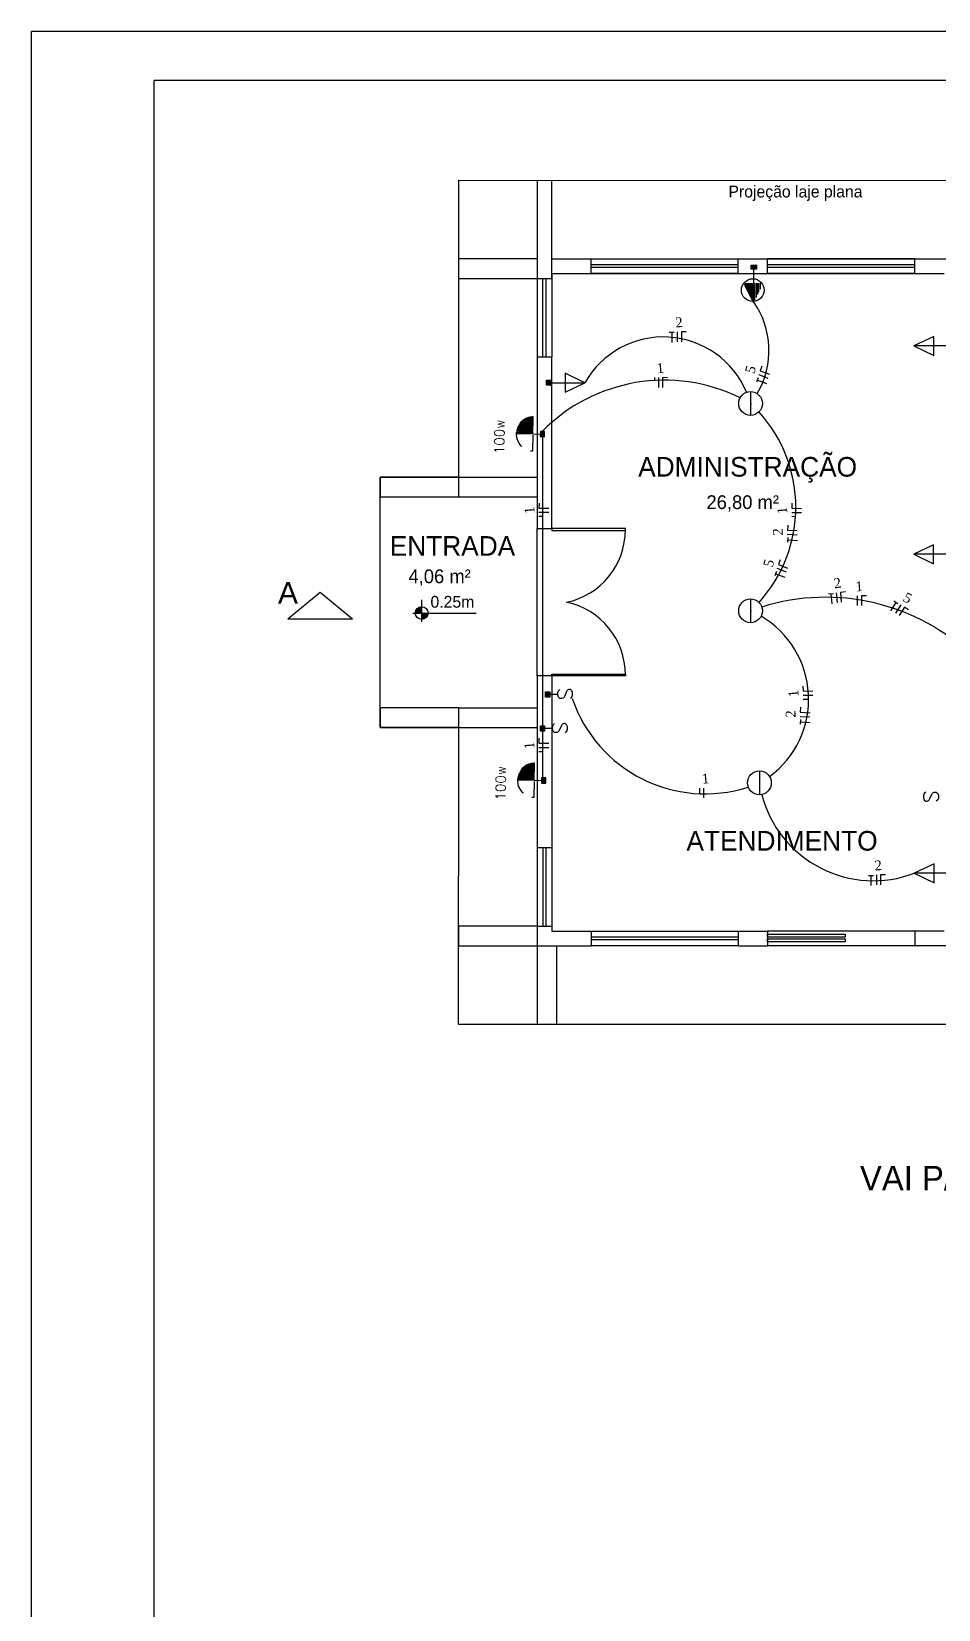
# Model space of a CAD drawing. Header units: inches. Extents: x 645122 to 645329, y 8794230 to 8794268.
# Drawn here: x 645183.82 to 645193.06, y 8794246.62 to 8794262.7 of the extents above; entities that cross this region are included whole.
import ezdxf

# ---------------------------------------------------------------- set-up
doc = ezdxf.new("R2010")
doc.units = ezdxf.units.IN
doc.header["$LTSCALE"] = 8
doc.header["$MEASUREMENT"] = 0
doc.linetypes.add('HIDDEN', pattern=[0.375, 0.25, -0.125])
for name, color, linetype in [('pena01', 8, 'Continuous'), ('pena02', 7, 'Continuous'), ('pena03', 2, 'Continuous'), ('pena1', 8, 'Continuous'), ('pena2', 7, 'Continuous'), ('pena3', 2, 'Continuous'), ('pena9', 6, 'Continuous')]:
    doc.layers.add(name, color=color, linetype=linetype)
doc.styles.add('ARIAL', font='arial.ttf', dxfattribs={"height": 36})
doc.styles.add('LÚ', font='arial.ttf')
doc.styles.add('rocha', font='times.ttf')
doc.styles.add('ROMANS', font='romans', dxfattribs={"height": 0.2})

msp = doc.modelspace()

# ---------------------------------------------------------------- hatches: boundary and pattern name
at = {"layer": 'pena03', "linetype": 'Continuous'}
h = msp.add_hatch(dxfattribs=at)
h.set_pattern_fill('ANSI31', color=256, scale=0.0402696111538563, angle=809.9999999999999, style=0)
h.set_pattern_definition([(134.9999999999998, (645165.1946360922, 8794270.959411867), (-0.0035593643903297, -0.0035593643903296), [])])
h.paths.add_polyline_path([(645191.1502719378, 8794260.27855578), (645191.1502719378, 8794260.32085337), (645191.2037737598, 8794260.32085337), (645191.2037737598, 8794260.27855578)])
at = {"layer": 'pena03', "linetype": 'HIDDEN', "ltscale": 0.08}
h = msp.add_hatch(dxfattribs=at)
h.set_pattern_fill('LINE', color=256, scale=0.09, angle=179.4861935368098, style=0)
h.set_pattern_definition([(359.4861935368098, (643919.0374136977, 8794297.09347317), (-0.0001008843109659, -0.0112495476511636), [])])
h.paths.add_polyline_path([(645188.9317674915, 8794258.773506127), (645188.930214882, 8794258.600375587), (645188.7570843436, 8794258.601928197, -0.4142135623732936)])
h = msp.add_hatch(dxfattribs=at)
h.set_pattern_fill('ANSI31', color=256, scale=0.04, angle=449.4861935368098, style=0)
h.set_pattern_definition([(134.4861935368098, (645178.6678976249, 8794284.501233125), (0.0035670966265859, 0.003503686866231), [])])
h.paths.add_polyline_path([(645189.0456184988, 8794258.625271605), (645189.0036057867, 8794258.625648368), (645189.0031292215, 8794258.572506888), (645189.0451419335, 8794258.572130123)])
h = msp.add_hatch(dxfattribs=at)
h.set_pattern_fill('LINE', color=256, scale=0.09, angle=179.4861935368098, style=0)
h.set_pattern_definition([(359.4861935368098, (643919.0505328444, 8794293.564569285), (-0.0001008843109659, -0.0112495476511636), [])])
h.paths.add_polyline_path([(645188.9448866383, 8794255.24460224), (645188.9433340285, 8794255.071471702), (645188.7702034903, 8794255.073024312, -0.4142135623732936)])
h = msp.add_hatch(dxfattribs=at)
h.set_pattern_fill('ANSI31', color=256, scale=0.04, angle=449.4861935368098, style=0)
h.set_pattern_definition([(134.4861935368098, (645178.6810167717, 8794280.972329238), (0.0035670966265859, 0.003503686866231), [])])
h.paths.add_polyline_path([(645189.0587376453, 8794255.096367717), (645189.0167249334, 8794255.096744483), (645189.0162483683, 8794255.043603), (645189.0582610802, 8794255.043226238)])
at = {"layer": 'pena1'}
h = msp.add_hatch(color=251, dxfattribs=at)
h.paths.add_polyline_path([(645187.7954275208, 8794256.83970161, 0.4142135623733651), (645187.7304583277, 8794256.774732415), (645187.7954275208, 8794256.774732415)])
h.paths.add_polyline_path([(645187.8603967159, 8794256.774732415), (645187.7954275208, 8794256.774732415), (645187.7954275208, 8794256.70976322, 0.4142135623730951)])
at = {"layer": 'pena3', "linetype": 'Continuous'}
h = msp.add_hatch(dxfattribs=at)
h.set_pattern_fill('ANSI31', color=256, scale=0.0402696111538563, angle=1260, style=0)
h.set_pattern_definition([(224.9999999999997, (645178.4290624281, 8794233.140092362), (0.0035593643903296, -0.0035593643903297), [])])
h.paths.add_polyline_path([(645189.1099185146, 8794259.095728206), (645189.0676209258, 8794259.095728206), (645189.0676209258, 8794259.149230028), (645189.1099185146, 8794259.149230028)])
at = {"layer": 'pena3'}
h = msp.add_hatch(dxfattribs=at)
h.set_pattern_fill('ANSI31', color=256, scale=0.0402696111538563, angle=900.069283302369, style=0)
h.set_pattern_definition([(225.069283302369, (645178.4499100522, 8794229.95045577), (0.0035636658478111, -0.0035550577282849), [])])
h.paths.add_polyline_path([(645189.0993722187, 8794255.918988159), (645189.05707466, 8794255.91893701), (645189.0570099644, 8794255.972438794), (645189.0993075232, 8794255.972489942)])
h = msp.add_hatch(dxfattribs=at)
h.set_pattern_fill('ANSI31', color=256, scale=0.0402696111538563, angle=900.069283302369, style=0)
h.set_pattern_definition([(225.069283302369, (645178.3974399376, 8794229.60280891), (0.0035636658478111, -0.0035550577282849), [])])
h.paths.add_polyline_path([(645189.0469021042, 8794255.571341299), (645189.0046045454, 8794255.57129015), (645189.0045398498, 8794255.624791933), (645189.0468374087, 8794255.624843081)])

# ---------------------------------------------------------------- linework, layer by layer
at = {"layer": 'pena01'}
for p, q in [((645189.0640707572, 8794255.91894547), (645189.0640707572, 8794255.972447332)), ((645189.0116006426, 8794255.57129861), (645189.0116006426, 8794255.624800472))]:
    msp.add_line(p, q, dxfattribs=at)
at = {"layer": 'pena02'}
for centre in [(645189.7725797632, 8794254.86150299), (645189.7725797632, 8794252.749049807), (645189.8626145187, 8794250.996162757)]:
    msp.add_arc(centre, 4.274286813472029, 71.1528584487862, 71.27884157042656, dxfattribs=at)
at = {"layer": 'pena03'}
for p, q in [((645191.1502719378, 8794260.32085337), (645191.2037737598, 8794260.32085337)), ((645191.1502719378, 8794260.27855578), (645191.1502719378, 8794260.32085337)), ((645191.2037737598, 8794260.27855578), (645191.1502719378, 8794260.27855578)), ((645191.173468892, 8794260.280308412), (645191.173468892, 8794260.280308412)), ((645191.173468892, 8794260.280308412), (645191.173468892, 8794259.936813716)), ((645191.2037737598, 8794260.32085337), (645191.2037737598, 8794260.27855578)), ((645191.0770143946, 8794260.137021398), (645191.1736614616, 8794259.935673343)), ((645191.0942700622, 8794260.137021398), (645191.0942700622, 8794260.100144997)), ((645191.1055840445, 8794260.137021398), (645191.1055840445, 8794260.07670632)), ((645191.1206699894, 8794260.137021398), (645191.1206699894, 8794260.045453437)), ((645191.1332406593, 8794260.137021398), (645191.1332406593, 8794260.019411337)), ((645191.1470689648, 8794260.137021398), (645191.1470689648, 8794259.990763843)), ((645191.160897272, 8794260.137021398), (645191.160897272, 8794259.962116351)), ((645191.18604051, 8794260.137021398), (645191.18604051, 8794259.962116351)), ((645191.1998688172, 8794260.137021398), (645191.1998688172, 8794259.990763843)), ((645191.2136971247, 8794260.137021398), (645191.2136971247, 8794260.019411337)), ((645191.2262677947, 8794260.137021398), (645191.2262677947, 8794260.045453437)), ((645191.2413537378, 8794260.137021398), (645191.2413537378, 8794260.07670632)), ((645191.1736614616, 8794259.935673343), (645191.1736614616, 8794259.935673343))]:
    msp.add_line(p, q, dxfattribs=at)
at = {"layer": 'pena03', "linetype": 'HIDDEN', "ltscale": 0.08}
for p, q in [((645188.9286622722, 8794258.42724505), (645188.9317674915, 8794258.773506127)), ((645188.930214882, 8794258.600375587), (645188.7570843436, 8794258.601928197)), ((645188.930214882, 8794258.600375587), (645189.0460618958, 8794258.59933669)), ((645189.0036057867, 8794258.625648368), (645189.0031292215, 8794258.572506888)), ((645189.0031292215, 8794258.572506888), (645189.0451419335, 8794258.572130123)), ((645189.0456184988, 8794258.625271605), (645189.0036057867, 8794258.625648368)), ((645189.0451419335, 8794258.572130123), (645189.0456184988, 8794258.625271605)), ((645188.9417814189, 8794254.898341162), (645188.9448866383, 8794255.24460224)), ((645188.9433340285, 8794255.071471702), (645188.7702034903, 8794255.073024312)), ((645188.9433340285, 8794255.071471702), (645189.0591810425, 8794255.070432803)), ((645189.0167249334, 8794255.096744483), (645189.0162483683, 8794255.043603)), ((645189.0162483683, 8794255.043603), (645189.0582610802, 8794255.043226238)), ((645189.0587376453, 8794255.096367717), (645189.0167249334, 8794255.096744483)), ((645189.0582610802, 8794255.043226238), (645189.0587376453, 8794255.096367717))]:
    msp.add_line(p, q, dxfattribs=at)
for centre in [(645188.930214882, 8794258.600375587), (645188.9433340285, 8794255.071471702)]:
    msp.add_arc(centre, 0.1731375, 89.4861935204693, 269.4861935204693, dxfattribs=at)
at = {"layer": 'pena1'}
for p, q in [((645183.8223477689, 8794230.79170519), (645183.8223477689, 8794262.699568333)), ((645227.0357571045, 8794262.699568333), (645183.8223477689, 8794262.699568333)), ((645191.0671046698, 8794260.230853444), (645191.0671046698, 8794260.230853444))]:
    msp.add_line(p, q, dxfattribs=at)
at = {"layer": 'pena1', "color": 251, "extrusion": (0.04306362430468189, 7.886239999999999e-11, 0.9990723318467714)}
for p, q in [((645189.5198961535, 8794260.385288207, 172.2072111824527), (645191.0185046509, 8794260.385425134, 172.1426157460082)), ((645189.5198961525, 8794260.384937493, 172.2072111824527), (645189.5199011154, 8794260.384937493, 172.2072109685978)), ((645189.519901624, 8794260.295288203, 172.2072109466535), (645189.5198961532, 8794260.295288203, 172.2072111825109)), ((645191.01850465, 8794260.295697775, 172.1426157461246), (645189.5198987608, 8794260.295638917, 172.2072110701119)), ((645189.5199016265, 8794260.325288208, 172.2072109466535), (645191.0185046496, 8794260.325425137, 172.1426157460664)), ((645191.3182318225, 8794260.295425136, 172.1296964228968), (645191.318226348, 8794260.295425134, 172.1296966587542)), ((645192.8168348465, 8794260.385288203, 172.0651012223679), (645191.3182263504, 8794260.385288207, 172.1296966587542)), ((645191.3182263512, 8794260.385074422, 172.1296966587542), (645192.8168348465, 8794260.385211352, 172.0651012223679)), ((645191.3182263512, 8794260.385074422, 172.1296966587542), (645191.3182313124, 8794260.385074422, 172.1296964448993)), ((645192.8168348478, 8794260.295483993, 172.0651012223679), (645191.31822896, 8794260.295425134, 172.129696546297)), ((645191.3182318228, 8794260.325074423, 172.1296964228968), (645192.816834847, 8794260.325211357, 172.0651012223679)), ((645188.9704063672, 8794260.185288206, 172.2308961759554), (645189.1202672181, 8794260.185288206, 172.2244366322993)), ((645188.9704063672, 8794260.185288206, 172.2308961759554), (645188.9704793311, 8794259.385288205, 172.2308930310537)), ((645189.0303507053, 8794259.385288207, 172.2283123586676), (645189.0303193408, 8794260.185288206, 172.2283137104241)), ((645189.0599775278, 8794260.185288206, 172.2270353356143), (645189.0600504879, 8794259.385288205, 172.2270321907708)), ((645189.1199218682, 8794260.185288206, 172.2244515182683), (645189.1199948279, 8794259.385288205, 172.2244483734248)), ((645189.1202672179, 8794260.235288206, 172.2244366322411), (645189.5198961521, 8794260.235288205, 172.2072111825691)), ((645189.1202672179, 8794260.235288206, 172.2244366322411), (645189.5198961521, 8794260.235288205, 172.2072111825691)), ((645189.5198961521, 8794260.235288205, 172.2072111825691), (645191.0185046495, 8794260.23515127, 172.1426157461246)), ((645191.0185046486, 8794260.235697778, 172.1426157460664), (645189.5199011159, 8794260.235638918, 172.2072109685978)), ((645191.01850465, 8794260.2352882, 172.1426157460664), (645191.3182263506, 8794260.235288205, 172.1296966588124)), ((645191.01850465, 8794260.2352882, 172.1426157460664), (645191.3182263506, 8794260.235288205, 172.1296966588124)), ((645191.3182263488, 8794260.235425137, 172.1296966588124), (645192.8168348467, 8794260.2352882, 172.0651012223097)), ((645192.8168348478, 8794260.235483998, 172.0651012224843), (645191.3182313117, 8794260.235425137, 172.1296964448993)), ((645192.8168348467, 8794260.2352882, 172.0651012223097), (645193.1165565465, 8794260.235288197, 172.052182135039)), ((645188.9704063687, 8794259.385288205, 172.2308961760718), (645189.1202672176, 8794259.385288205, 172.2244366323575)), ((645188.1711485039, 8794258.160288207, 172.2653470755904), (645188.1711485004, 8794257.960288208, 172.2653470755904)), ((645188.9704063619, 8794256.135288207, 172.2308961764793), (645188.9704063643, 8794257.635288207, 172.2308961763046)), ((645188.1711484957, 8794255.810288208, 172.2653470759396), (645188.1711484971, 8794255.610288208, 172.2653470759978)), ((645188.9706787489, 8794254.385288207, 172.2308844357612), (645189.1205395972, 8794254.385288207, 172.2244248922216)), ((645188.9706787489, 8794254.385288207, 172.2308844357612), (645188.9707517104, 8794253.58528821, 172.2308812909177)), ((645189.0306230867, 8794253.585288208, 172.2283006185316), (645189.0305917222, 8794254.385288207, 172.2283019703463)), ((645189.0602499075, 8794254.385288207, 172.2270235954784), (645189.0603228672, 8794253.585288208, 172.2270204505766)), ((645189.1201942479, 8794254.385288207, 172.2244397781324), (645189.1202672077, 8794253.585288206, 172.2244366332306)), ((645188.9704063588, 8794253.58528821, 172.2308961770031), (645189.1202672077, 8794253.585288206, 172.2244366332306)), ((645189.51989614, 8794253.535288207, 172.2072111835587), (645191.0185046375, 8794253.535425134, 172.1426157471142)), ((645191.018504636, 8794253.445697777, 172.1426157471142), (645189.5198987509, 8794253.445638916, 172.2072110710433)), ((645191.0185046371, 8794253.385697778, 172.1426157471142), (645189.5199011044, 8794253.385638917, 172.2072109695873)), ((645189.5199016131, 8794253.475288209, 172.2072109477012), (645191.0185046382, 8794253.475425137, 172.142615747056)), ((645192.8168348349, 8794253.385288201, 172.0651012233575), (645191.3182263371, 8794253.385288203, 172.129696659802)), ((645192.8168348359, 8794253.385560844, 172.0651012234157), (645191.3182313011, 8794253.385501985, 172.129696445947))]:
    msp.add_line(p, q, dxfattribs=at)
at = {"layer": 'pena1', "color": 251, "ltscale": 0.2}
for p, q in [((645186.4324988865, 8794256.717938827), (645186.7621140827, 8794256.987454696)), ((645186.7621140827, 8794256.987454696), (645187.0917292808, 8794256.717938827)), ((645186.4324988865, 8794256.717938827), (645187.0917292808, 8794256.717938827))]:
    msp.add_line(p, q, dxfattribs=at)
at = {"layer": 'pena1', "color": 251}
for p, q in [((645187.7954275208, 8794256.686928175, 172.339586240435), (645187.7954275208, 8794256.910452077, 172.339586240435)), ((645187.7042752831, 8794256.774732415, 172.339586240435), (645188.3499064493, 8794256.774732415, 172.339586240435))]:
    msp.add_line(p, q, dxfattribs=at)
at = {"layer": 'pena1', "color": 251, "ltscale": 0.1, "extrusion": (0.0244302756830775, -0.0111478535074713, 0.9996393784721692), "elevation": -82102.71141539195}
msp.add_lwpolyline([(8268497.08247478, 3062737.579617049), (8268499.834497939, 3062738.834948244), (8268499.502355832, 3062739.562587788), (8268501.822439737, 3062740.621275752), (8268502.153906208, 3062739.892942827), (8268504.906408347, 3062741.148492508), (8268509.778749921, 3062730.458552301), (8268501.953354242, 3062726.895460203), (8268497.080254298, 3062737.578604177)], dxfattribs=at)
at = {"layer": 'pena1', "color": 251, "extrusion": (0.04306362430468189, 7.886239999999999e-11, 0.9990723318467714)}
for points, elevation in [([(8794261.182799734, -644583.0483490631), (8794260.18410668, -644583.0483490642)], 27956.24724369919), ([(8794260.184106678, -644583.1983490655), (8794261.182754943, -644583.198349021)], 27956.2472436991), ([(8794260.38410668, -644583.0483490642), (8794260.384106688, -644582.2483490664), (8794260.184106683, -644582.24834906), (8794260.18410668, -644583.0483490643)], 27956.24724369926), ([(8794260.38410668, -644583.198349057), (8794260.384106677, -644583.5983490614)], 27956.24724369918), ([(8794260.234106684, -644583.5983490666), (8794260.384106677, -644583.5983490614)], 27956.24724369918), ([(8794260.384106666, -644585.0983490661), (8794260.384106671, -644585.3983490614)], 27956.24724369944), ([(8794260.384106666, -644585.0983490661), (8794260.384106671, -644585.3983490614)], 27956.24724369944), ([(8794260.234106667, -644585.0983490665), (8794260.384106666, -644585.0983490656)], 27956.24724369921), ([(8794260.23410667, -644585.3983490643), (8794260.384106671, -644585.3983490614)], 27956.24724369944), ([(8794260.384106668, -644586.8983490632), (8794260.383892877, -644588.9983490785), (8794260.234106641, -644588.9983490786)], 27956.24724369918), ([(8794260.234106665, -644586.8983490653), (8794260.384106668, -644586.8983490635)], 27956.24724369923), ([(8794260.234106682, -644583.1983490633), (8794260.184106678, -644583.1983490657)], 27956.24724369937), ([(8794260.234106667, -644585.0983490668), (8794260.23410667, -644585.3983490642)], 27956.24724369939), ([(8794259.384106679, -644583.0483490621), (8794257.634106677, -644583.0483490565), (8794257.634106684, -644583.1983490497), (8794259.384106673, -644583.1983490611)], 27956.24724369924), ([(8794258.159106683, -644582.2483490586), (8794258.159106683, -644581.4483490576), (8794257.959106682, -644581.4483490558), (8794257.959106686, -644582.248349064)], 27956.24724369945), ([(8794256.134106683, -644583.1983490484), (8794256.134106677, -644583.0483490491), (8794254.384106677, -644583.0483490444)], 27956.24724369927), ([(8794256.134106683, -644583.1983490482), (8794254.384106677, -644583.1983490426)], 27956.24724369921), ([(8794255.809106681, -644582.2483490494), (8794255.809106685, -644581.4483490505), (8794255.609106693, -644581.4483490464), (8794255.60910669, -644582.248349045)], 27956.24724369917), ([(8794253.584106682, -644583.0483490421), (8794253.584106687, -644582.2483490363), (8794253.384106688, -644582.248349036), (8794253.38410668, -644583.048349036)], 27956.24724369931), ([(8794253.584106682, -644583.0483490421), (8794253.38410668, -644583.048349036)], 27956.24724369931), ([(8794253.584106682, -644583.198349042), (8794253.534106685, -644583.1983490402)], 27956.24724369938), ([(8794253.534106685, -644583.1983490397), (8794253.534106681, -644583.5983490382)], 27956.24724369913), ([(8794253.534106681, -644583.5983490386), (8794253.384106683, -644583.5983490397)], 27956.24724369943), ([(8794253.534106672, -644585.0983490349), (8794253.534106664, -644585.398349037)], 27956.24724369915), ([(8794253.534106672, -644585.0983490353), (8794253.38410667, -644585.0983490349)], 27956.24724369931), ([(8794253.534106664, -644585.3983490373), (8794253.38410667, -644585.3983490369)], 27956.24724369932), ([(8794253.534106664, -644587.1983490421), (8794253.534106662, -644586.8983490374)], 27956.24724369897), ([(8794253.534106662, -644586.8983490374), (8794253.384106668, -644586.8983490418)], 27956.2472436991), ([(8794253.38410668, -644583.0483490364), (8794253.384106683, -644583.5983490397)], 27956.24724369943), ([(8794253.384106677, -644583.0483490373), (8794252.584106678, -644583.0483490403), (8794252.584106676, -644583.248349033), (8794253.38410668, -644583.2483490427)], 27956.24724369922), ([(8794253.38410667, -644585.0983490349), (8794253.38410667, -644585.3983490369)], 27956.24724369932), ([(8794253.384106655, -644588.9983490374), (8794253.384106668, -644586.8983490418)], 27956.2472436991)]:
    msp.add_lwpolyline(points, dxfattribs=dict(at, elevation=elevation))
at = {"layer": 'pena1', "color": 251, "elevation": 172.2653470761397}
msp.add_lwpolyline([(645188.1711484792, 8794260.385288218), (645188.1711484729, 8794260.185288217)], dxfattribs=at)
at = {"layer": 'pena1', "color": 251, "ltscale": 0.1, "extrusion": (0.04306362430468189, 7.886239999999999e-11, 0.9990723318467714)}
for points, elevation in [([(8794258.159106683, -644582.2483490586), (8794258.159106683, -644583.048349055)], 27956.24724369926), ([(8794257.959106686, -644582.2483490623), (8794257.959106678, -644583.0483490587)], 27956.24724369942), ([(8794255.809106681, -644582.2483490497), (8794255.809106678, -644583.0483490512)], 27956.24724369933), ([(8794255.60910669, -644582.2483490458), (8794255.60910668, -644583.0483490516)], 27956.24724369941)]:
    msp.add_lwpolyline(points, dxfattribs=dict(at, elevation=elevation))
at = {"layer": 'pena1', "color": 251, "extrusion": (0.04306362430468189, 7.886239999999999e-11, 0.9990723318467714)}
for points, elevation in [([(8794257.615217427, -644583.9483490495), (8794257.63410667, -644583.9483490565), (8794257.634106684, -644583.1983490497), (8794257.615217434, -644583.1983490593)], 27956.24724369929), ([(8794256.152995924, -644583.9483490486), (8794256.134106673, -644583.9483490513), (8794256.134106683, -644583.1983490484), (8794256.152995927, -644583.1983490475)], 27956.24724369925)]:
    msp.add_lwpolyline(points, close=True, dxfattribs=dict(at, elevation=elevation))
at = {"layer": 'pena1', "elevation": 172.0651012241906}
msp.add_lwpolyline([(645192.8168348079, 8794253.535288204), (645191.3182263101, 8794253.535288205)], dxfattribs=at)
at = {"layer": 'pena1', "color": 251, "elevation": 172.1296966610333}
for points in [[(645191.318226309, 8794253.503059303), (645192.1084864584, 8794253.503059303), (645192.1084864584, 8794253.473441048), (645191.318226309, 8794253.473441048)], [(645191.318226309, 8794253.456544288), (645192.1084864584, 8794253.456544288), (645192.1084864584, 8794253.426926032), (645191.318226309, 8794253.426926032)]]:
    msp.add_lwpolyline(points, close=True, dxfattribs=at)
at = {"layer": 'pena1', "color": 251}
msp.add_circle((645187.7954275208, 8794256.774732415, 172.339586240435), 0.0649691947888424, dxfattribs=at)
at = {"layer": 'pena1', "color": 251, "extrusion": (0.04306362430468189, 7.886239999999999e-11, 0.9990723318467714)}
for centre, radius, start, end in [((8794257.619939743, -644583.1975557246, 27956.24724369934), 0.7508081800558416, 191.4625903560449, 270.3603719097464), ((8794256.148273619, -644583.1975557151, 27956.24724369929), 0.750808182616928, 269.6396276671575, 348.537409289974)]:
    msp.add_arc(centre, radius, start, end, dxfattribs=at)
at = {"layer": 'pena2'}
for p, q in [((645190.3663514561, 8794259.632146267), (645190.3163514981, 8794259.632083718)), ((645190.3414551286, 8794259.632248312), (645190.3415802331, 8794259.532248393)), ((645190.3973087786, 8794259.639917973), (645190.3974338813, 8794259.539918052)), ((645190.4898046874, 8794259.64003369), (645190.4398047279, 8794259.639971137)), ((645190.4398047279, 8794259.639971137), (645190.4399298342, 8794259.539971214)), ((645190.1664699825, 8794259.173463913), (645190.1664508681, 8794259.144593697)), ((645190.2064699735, 8794259.17343743), (645190.2064037658, 8794259.07343745)), ((645190.2489659488, 8794259.173409294), (645190.248899743, 8794259.073409317)), ((645190.2989659404, 8794259.17337619), (645190.2489659488, 8794259.173409294)), ((645191.2228950447, 8794259.172691142), (645191.2046624963, 8794259.12613393)), ((645191.2136926075, 8794259.149557777), (645191.3068070337, 8794259.113092676)), ((645191.2269866877, 8794259.20434574), (645191.3201011122, 8794259.16788064)), ((645191.2607154382, 8794259.290472846), (645191.2424828913, 8794259.243915634)), ((645191.2424828913, 8794259.243915634), (645191.3355973214, 8794259.207450535)), ((645188.9901659384, 8794257.89516263), (645188.9898309325, 8794257.845163753)), ((645191.5649510114, 8794257.89312451), (645191.5642597968, 8794257.843129285)), ((645188.9892782014, 8794257.76266962), (645189.0304063647, 8794257.762394052)), ((645188.9895462047, 8794257.80266872), (645189.0895439617, 8794257.801998712)), ((645188.9898309325, 8794257.845163753), (645189.0898286875, 8794257.844493747)), ((645191.5631193495, 8794257.760641182), (645191.6022424656, 8794257.760100283)), ((645191.5636723203, 8794257.80063736), (645191.6636627647, 8794257.799254933)), ((645191.5642597968, 8794257.843129285), (645191.6642502411, 8794257.841746857)), ((645191.5182390193, 8794257.57802566), (645191.6180750808, 8794257.572301973)), ((645191.5235331982, 8794257.670370007), (645191.5206713557, 8794257.620451977)), ((645191.5206713557, 8794257.620451977), (645191.6205074207, 8794257.614728292)), ((645191.5241868572, 8794257.546666797), (645191.5213250128, 8794257.496748766)), ((645191.5226289047, 8794257.521819053), (645191.6224649661, 8794257.516095368)), ((645191.4129375736, 8794257.231044633), (645191.5060519981, 8794257.194579532)), ((645191.446666324, 8794257.317171738), (645191.4284337774, 8794257.270614527)), ((645191.4284337774, 8794257.270614527), (645191.5215482074, 8794257.234149426)), ((645191.4088459308, 8794257.199390035), (645191.3906133822, 8794257.152832823)), ((645191.3996434932, 8794257.176256672), (645191.4927579197, 8794257.13979157)), ((645191.987278856, 8794256.972402457), (645191.9374390036, 8794256.968403792)), ((645191.962451765, 8794256.970544193), (645191.9704490897, 8794256.870864492)), ((645192.0175282559, 8794256.98258719), (645192.0255255825, 8794256.88290749)), ((645192.1097279764, 8794256.989984395), (645192.0598881257, 8794256.985985732)), ((645192.0598881257, 8794256.985985732), (645192.0678854524, 8794256.88630603)), ((645192.2312383681, 8794256.9508682), (645192.2311721604, 8794256.850868223)), ((645192.2737343435, 8794256.950840065), (645192.2736681375, 8794256.850840088)), ((645192.3237343348, 8794256.95080696), (645192.2737343435, 8794256.950840065)), ((645192.6453844118, 8794256.867945317), (645192.6033693481, 8794256.895051297)), ((645192.6245363274, 8794256.881553944), (645192.5703243617, 8794256.797523813)), ((645192.6755982343, 8794256.85765551), (645192.6213862714, 8794256.773625383)), ((645192.7113076675, 8794256.834617604), (645192.6570957017, 8794256.75058747)), ((645192.7533227311, 8794256.807511624), (645192.7113076675, 8794256.834617604)), ((645191.6780780703, 8794256.030464072), (645191.6786201989, 8794255.980467008)), ((645191.6786201989, 8794255.980467008), (645191.7786143217, 8794255.981551271)), ((645191.6790809669, 8794255.937973524), (645191.77907509, 8794255.939057784)), ((645191.653335055, 8794255.815328967), (645191.6504732125, 8794255.765410937)), ((645191.6795146704, 8794255.897975877), (645191.7355876338, 8794255.898583887)), ((645191.6480408761, 8794255.72298462), (645191.7478769377, 8794255.717260933)), ((645191.6504732125, 8794255.765410937), (645191.7503092778, 8794255.759687252)), ((645191.653988714, 8794255.691625755), (645191.6511268696, 8794255.641707726)), ((645191.6524307614, 8794255.666778013), (645191.7522668228, 8794255.661054324)), ((645188.9889205114, 8794255.498930125), (645188.9885855053, 8794255.448931245)), ((645188.9885855053, 8794255.448931245), (645189.0885832604, 8794255.448261239)), ((645188.9880327744, 8794255.366437113), (645189.0291609378, 8794255.366161548)), ((645188.9883007776, 8794255.406436214), (645189.0882985345, 8794255.405766206)), ((645190.6259832296, 8794254.991885401), (645190.6259454165, 8794254.934772842)), ((645190.6659832208, 8794254.991858918), (645190.6659170131, 8794254.89185894)), ((645192.3946976437, 8794254.09940174), (645192.3446979914, 8794254.099216104)), ((645192.3698011412, 8794254.099442497), (645192.3701724204, 8794253.999443188)), ((645192.4256357383, 8794254.107249632), (645192.4260070175, 8794254.007250322)), ((645192.5181310847, 8794254.107593048), (645192.4681314323, 8794254.107407412)), ((645192.4681314323, 8794254.107407412), (645192.4685027115, 8794254.007408097))]:
    msp.add_line(p, q, dxfattribs=at)
at = {"layer": 'pena2', "extrusion": (0.04306362430468189, 7.886239999999999e-11, 0.9990723318467714)}
msp.add_line((645189.0304063606, 8794255.095735213, 172.2308961766002), (645189.030406366, 8794258.57217876, 172.2308961761956), dxfattribs=at)
at = {"layer": 'pena2'}
for centre, radius, start, end in [((645190.4598441496, 8794259.449117528), 0.8716298122086353, 329.7966303234674, 35.04267854254791), ((645190.2569151293, 8794258.66795905), 0.9198694639152436, 22.85300373336153, 150.5051163492943), ((645190.2657423228, 8794257.404854964), 1.742569840096196, 63.72071051724971, 135.5445469231887), ((645190.1643497357, 8794257.853418455), 1.440917688200291, 317.7119567950879, 42.34935111464956), ((645191.9083984428, 8794254.769944599), 2.166407915499505, 45.90474676991935, 107.4321946779015), ((645190.7569248081, 8794255.898530502), 0.9786628271940176, 306.3445467062385, 59.59932088983003), ((645190.6829938275, 8794256.36313812), 1.429504071655474, 198.6784525804404, 287.8484839727448), ((645192.3941446786, 8794255.221013006), 1.173029537566286, 194.5361488513309, 290.8112449550419)]:
    msp.add_arc(centre, radius, start, end, dxfattribs=at)
at = {"layer": 'pena3'}
for p, q in [((645193.00966993, 8794259.593129003), (645192.8083218731, 8794259.496481936)), ((645192.8083218731, 8794259.496481936), (645193.00966993, 8794259.39983487)), ((645192.8083218731, 8794259.496481936), (645192.8083218731, 8794259.496481936)), ((645193.1529569424, 8794259.496674506), (645192.8094622458, 8794259.496674506)), ((645193.00966993, 8794259.39983487), (645193.00966993, 8794259.593129003)), ((645189.0676209258, 8794259.095728206), (645189.0676209258, 8794259.149230028)), ((645189.0676209258, 8794259.149230028), (645189.1099185146, 8794259.149230028)), ((645189.1099185146, 8794259.149230028), (645189.1099185146, 8794259.095728206)), ((645189.4566622435, 8794259.121045522), (645189.2553141864, 8794259.21769259)), ((645189.2553141864, 8794259.21769259), (645189.2553141864, 8794259.024398455)), ((645189.1099185146, 8794259.095728206), (645189.0676209258, 8794259.095728206)), ((645189.1120271742, 8794259.120852953), (645189.4555218706, 8794259.120852953)), ((645189.1120271742, 8794259.120852953), (645189.1120271742, 8794259.120852953)), ((645189.2553141864, 8794259.024398455), (645189.4566622435, 8794259.121045522)), ((645189.4566622435, 8794259.121045522), (645189.4566622435, 8794259.121045522)), ((645191.1444666539, 8794259.031957245), (645191.1444666539, 8794258.789501172)), ((645193.0086279062, 8794257.47088283), (645192.8072798491, 8794257.374235762)), ((645192.8072798491, 8794257.374235762), (645193.0086279062, 8794257.277588697)), ((645192.8072798491, 8794257.374235762), (645192.8072798491, 8794257.374235762)), ((645193.1519149184, 8794257.374428332), (645192.8084202219, 8794257.374428332)), ((645193.0086279062, 8794257.277588697), (645193.0086279062, 8794257.47088283)), ((645191.1444666539, 8794256.91950406), (645191.1444666539, 8794256.677047988)), ((645189.0570099644, 8794255.972438794), (645189.0993075232, 8794255.972489942)), ((645189.05707466, 8794255.91893701), (645189.0570099644, 8794255.972438794)), ((645189.0993075232, 8794255.972489942), (645189.0993722187, 8794255.918988159)), ((645189.1798790345, 8794255.945836438), (645189.099339871, 8794255.94573905)), ((645189.0993722187, 8794255.918988159), (645189.05707466, 8794255.91893701)), ((645189.0045398498, 8794255.624791933), (645189.0468374087, 8794255.624843081)), ((645189.0046045454, 8794255.57129015), (645189.0045398498, 8794255.624791933)), ((645189.0468374087, 8794255.624843081), (645189.0469021042, 8794255.571341299)), ((645189.0469021042, 8794255.571341299), (645189.0046045454, 8794255.57129015)), ((645189.12740892, 8794255.59818958), (645189.0468697564, 8794255.59809219)), ((645191.2345014096, 8794255.166617012), (645191.2345014096, 8794254.924160937)), ((645193.0126600858, 8794254.220971147), (645192.8113120288, 8794254.12432408)), ((645193.0126600858, 8794254.027677013), (645193.0126600858, 8794254.220971147)), ((645192.8113120288, 8794254.12432408), (645193.0126600858, 8794254.027677013)), ((645192.8113120288, 8794254.12432408), (645192.8113120288, 8794254.12432408)), ((645193.1559470982, 8794254.12451665), (645192.8124524016, 8794254.12451665))]:
    msp.add_line(p, q, dxfattribs=at)
for centre, radius in [((645191.1668217706, 8794260.065314872), 0.1159100718429942), ((645191.1444666539, 8794258.910729207), 0.1212280355651115), ((645191.1444666539, 8794256.798276022), 0.1212280355651115), ((645191.2345014096, 8794255.045388974), 0.1212280355651115)]:
    msp.add_circle(centre, radius, dxfattribs=at)
at = {"layer": 'pena9'}
for p in [(645185.0723477689, 8794231.29170519), (645226.5357571045, 8794262.199568333)]:
    msp.add_line(p, (645185.0723477689, 8794262.199568333), dxfattribs=at)

# ---------------------------------------------------------------- texts
at = {"layer": 'pena01', "insert": (645192.2583463627, 8794251.143281236), "char_height": 0.25, "attachment_point": 1, "style": 'ARIAL'}
msp.add_mtext_dynamic_manual_height_columns('{\\fCentury Gothic|b0|i0|c0|p34;VAI P/ CASA DE LIXO  }', width=27.96979079104494, gutter_width=180, heights=[0], dxfattribs=at)
at = {"layer": 'pena1', "color": 251, "style": 'LÚ'}
msp.add_text('A', height=0.22, dxfattribs=at).set_placement((645186.3311550479, 8794256.870448489))
at = {"layer": 'pena1', "color": 251, "attachment_point": 1, "style": 'ARIAL'}
for s, insert, char_height in [('{\\fCentury Gothic|b0|i0|c0|p34;Projeção laje plana}', (645190.9193128193, 8794261.129674366), 0.12), ('{\\fCentury Gothic|b0|i0|c0|p34;ADMINISTRAÇÃO}', (645189.9997348887, 8794258.365160026), 0.2), ('{\\fCentury Gothic|b0|i0|c0|p34;26,80 m²}', (645190.6949988932, 8794257.974776983), 0.14), ('{\\fCentury Gothic|b0|i0|c0|p34;ENTRADA}', (645187.4695342947, 8794257.559390906, 172.339586240435), 0.2), ('{\\fCentury Gothic|b0|i0|c0|p34;4,06 m²}', (645187.6604173568, 8794257.219367692, 172.339586240435), 0.14), ('{\\fCentury Gothic|b0|i0|c0|p34;0.25m}', (645187.8847312826, 8794256.949758053, 172.339586240435), 0.12), ('{\\fCentury Gothic|b0|i0|c0|p34;ATENDIMENTO}', (645190.4915497989, 8794254.555044128), 0.2)]:
    msp.add_mtext_dynamic_manual_height_columns(s, width=28.95083204645198, gutter_width=180, heights=[0], dxfattribs=dict(at, insert=insert, char_height=char_height))
at = {"layer": 'pena2', "style": 'rocha'}
for s, rotation, p in [('2', 5.001307825497184, (645190.3825970821, 8794259.683906162)), ('1', 4.891694559080071, (645190.1918424629, 8794259.217453681)), ('5', 73.54352205823335, (645191.18066567, 8794259.206745319)), ('1', 94.545739363894, (645188.9454424351, 8794257.788307248)), ('1', 94.13753019134681, (645191.5194673495, 8794257.786590472)), ('2', 91.64840425487365, (645191.4734657023, 8794257.565911833)), ('5', 73.54352205823335, (645191.366616556, 8794257.233444212)), ('2', 9.516656326123993, (645191.9993992015, 8794257.025280658)), ('1', 4.891694559080071, (645192.2166108573, 8794256.994884452)), ('5', 332.1015794866018, (645192.6871390503, 8794256.902579937)), ('1', 95.55087567721117, (645191.6352359114, 8794255.92284059)), ('2', 91.64840425487365, (645191.6032675592, 8794255.710870793)), ('1', 94.545739363894, (645188.9441970079, 8794255.392074743)), ('1', 4.891694559080071, (645190.6513557101, 8794255.03587517)), ('2', 5.142355719705388, (645192.4108158014, 8794254.151201472))]:
    msp.add_text(s, height=0.1, rotation=rotation, dxfattribs=at).set_placement(p)
at = {"layer": 'pena3', "color": 7, "linetype": 'HIDDEN', "ltscale": 0.08, "style": 'ROMANS'}
for p in [(645188.6354993396, 8794258.393381508), (645188.6486184864, 8794254.864477623)]:
    msp.add_text('100w', height=0.1006740278846407, rotation=89.4861935204693, dxfattribs=at).set_placement(p)
at = {"layer": 'pena3', "style": 'ROMANS'}
for rotation, p in [(270.0692833023708, (645189.1801342384, 8794256.016089635)), (270.0692833023708, (645189.127664124, 8794255.668442775)), (90.06928330798489, (645193.0574071758, 8794254.839837603))]:
    msp.add_text('S', height=0.1510110418269609, rotation=rotation, dxfattribs=at).set_placement(p)

doc.saveas('drawing.dxf')
